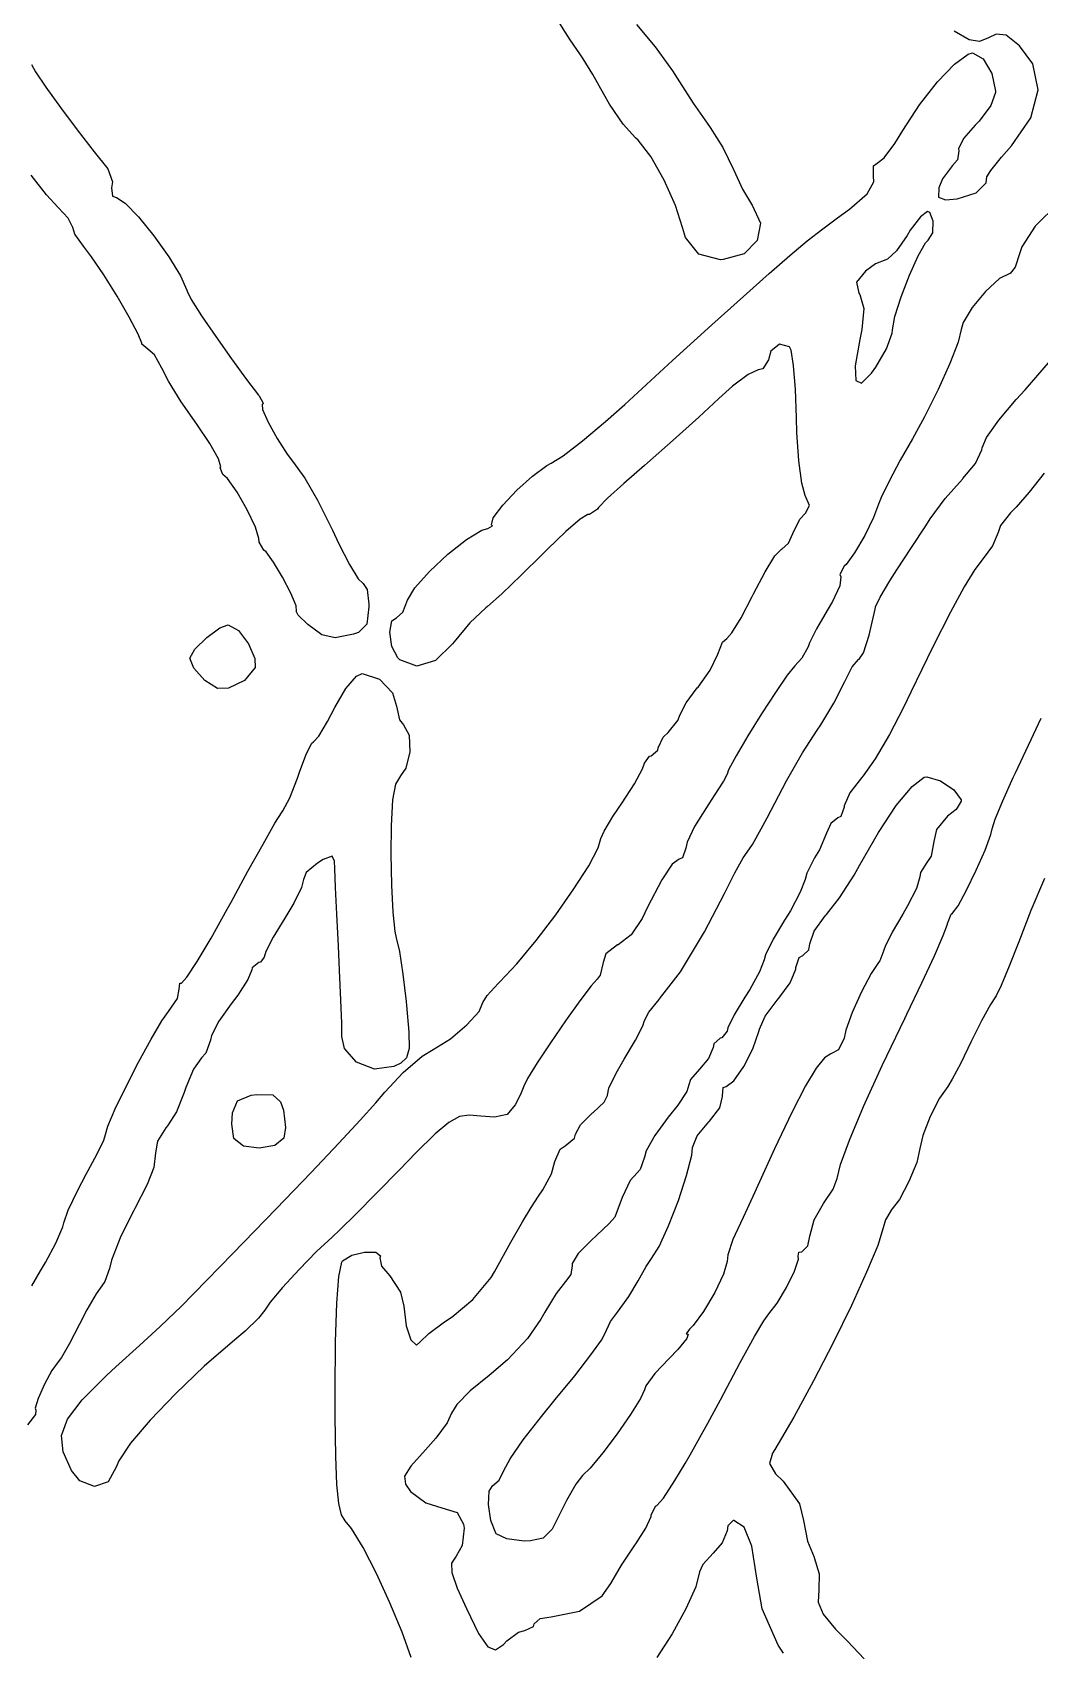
# Model space of a CAD drawing. Extents: x 1.01 to 6.21, y -5.65 to -1.16.
# Drawn here: x 3.22302 to 3.25228, y -1.66738 to -1.6204 of the extents above; entities that cross this region are included whole.
import ezdxf

# ---------------------------------------------------------------- set-up
doc = ezdxf.new("R2010")
doc.units = 0
doc.header["$MEASUREMENT"] = 0
doc.layers.add('BLACK', color=7, linetype='CONTINUOUS')

msp = doc.modelspace()

# ---------------------------------------------------------------- linework, layer by layer
at = {"layer": 'BLACK', "linetype": 'CONTINUOUS'}
for p, q in [((3.238508, -1.620407), (3.238062, -1.619703)), ((3.240572, -1.620169), (3.24111, -1.620823)), ((3.238641, -1.620619), (3.238508, -1.620407)), ((3.238927, -1.621029), (3.238641, -1.620619)), ((3.250232, -1.620614), (3.2498, -1.620369)), ((3.250528, -1.620666), (3.250232, -1.620614)), ((3.250788, -1.620561), (3.250528, -1.620666)), ((3.251013, -1.620451), (3.250788, -1.620561)), ((3.251305, -1.620485), (3.251013, -1.620451)), ((3.251691, -1.620792), (3.251305, -1.620485)), ((3.239023, -1.621167), (3.238927, -1.621029)), ((3.239298, -1.621622), (3.239023, -1.621167)), ((3.24111, -1.620823), (3.241616, -1.621516)), ((3.249804, -1.621321), (3.250204, -1.621033)), ((3.250204, -1.621033), (3.250332, -1.621)), ((3.250332, -1.621), (3.250633, -1.621174)), ((3.250633, -1.621174), (3.250885, -1.621595)), ((3.252081, -1.621318), (3.251691, -1.620792)), ((3.223004, -1.621337), (3.223119, -1.621549)), ((3.223119, -1.621549), (3.223419, -1.621992)), ((3.23962, -1.6222), (3.239298, -1.621622)), ((3.241616, -1.621516), (3.241822, -1.621836)), ((3.249307, -1.62184), (3.249804, -1.621321)), ((3.250885, -1.621595), (3.250999, -1.622112)), ((3.252234, -1.622069), (3.252081, -1.621318)), ((3.223419, -1.621992), (3.223843, -1.622582)), ((3.241822, -1.621836), (3.242219, -1.622461)), ((3.248784, -1.622509), (3.249307, -1.62184)), ((3.251, -1.622149), (3.250863, -1.622521)), ((3.250999, -1.622112), (3.251, -1.622149)), ((3.252026, -1.622881), (3.252234, -1.622069)), ((3.223843, -1.622582), (3.224329, -1.623234)), ((3.239785, -1.622488), (3.23962, -1.6222)), ((3.240185, -1.623068), (3.239785, -1.622488)), ((3.242219, -1.622461), (3.242618, -1.623039)), ((3.248307, -1.62325), (3.248784, -1.622509)), ((3.250863, -1.622521), (3.250522, -1.622976)), ((3.240545, -1.623461), (3.240185, -1.623068)), ((3.242618, -1.623039), (3.242713, -1.623166)), ((3.250407, -1.623093), (3.250063, -1.623487)), ((3.250522, -1.622976), (3.250407, -1.623093)), ((3.251463, -1.6237), (3.252026, -1.622881)), ((3.224329, -1.623234), (3.224816, -1.623865)), ((3.240618, -1.623527), (3.240545, -1.623461)), ((3.240983, -1.624007), (3.240618, -1.623527)), ((3.242713, -1.623166), (3.24308, -1.62374)), ((3.248073, -1.623628), (3.248307, -1.62325)), ((3.250063, -1.623487), (3.249917, -1.623786)), ((3.224816, -1.623865), (3.225217, -1.62436)), ((3.241371, -1.624688), (3.240983, -1.624007)), ((3.24308, -1.62374), (3.243391, -1.624385)), ((3.247558, -1.6242), (3.247763, -1.62404)), ((3.247763, -1.62404), (3.248073, -1.623628)), ((3.249927, -1.623844), (3.24989, -1.624102)), ((3.249917, -1.623786), (3.249927, -1.623844)), ((3.25086, -1.62441), (3.251173, -1.624027)), ((3.251173, -1.624027), (3.251463, -1.6237)), ((3.225217, -1.62436), (3.22535, -1.624742)), ((3.243391, -1.624385), (3.243396, -1.6244)), ((3.243396, -1.6244), (3.243649, -1.624956)), ((3.247453, -1.62458), (3.247457, -1.624272)), ((3.247457, -1.624272), (3.247558, -1.6242)), ((3.249746, -1.624263), (3.249453, -1.624653)), ((3.24989, -1.624102), (3.249746, -1.624263)), ((3.250746, -1.6246), (3.25086, -1.62441)), ((3.22344, -1.625115), (3.222992, -1.624547)), ((3.22535, -1.624742), (3.225324, -1.62491)), ((3.225324, -1.62491), (3.225354, -1.62516)), ((3.241705, -1.625425), (3.241371, -1.624688)), ((3.243649, -1.624956), (3.243908, -1.625384)), ((3.247272, -1.625093), (3.247464, -1.624739)), ((3.247464, -1.624739), (3.247453, -1.62458)), ((3.249354, -1.624911), (3.249338, -1.625189)), ((3.249453, -1.624653), (3.249354, -1.624911)), ((3.250437, -1.62506), (3.250728, -1.62477)), ((3.250728, -1.62477), (3.250746, -1.6246)), ((3.223776, -1.625481), (3.22344, -1.625115)), ((3.225354, -1.62516), (3.225469, -1.6252)), ((3.225469, -1.6252), (3.225724, -1.625356)), ((3.225724, -1.625356), (3.226111, -1.625758)), ((3.241909, -1.62607), (3.241705, -1.625425)), ((3.243908, -1.625384), (3.243933, -1.625416)), ((3.243933, -1.625416), (3.244173, -1.625941)), ((3.246754, -1.62553), (3.247272, -1.625093)), ((3.249338, -1.625189), (3.249542, -1.625267)), ((3.249542, -1.625267), (3.249879, -1.625234)), ((3.249879, -1.625234), (3.250437, -1.62506)), ((3.252816, -1.625367), (3.252144, -1.626029)), ((3.224064, -1.625795), (3.223776, -1.625481)), ((3.2242, -1.626065), (3.224064, -1.625795)), ((3.226111, -1.625758), (3.226556, -1.62631)), ((3.244173, -1.625941), (3.244075, -1.626443)), ((3.245977, -1.626103), (3.246404, -1.625783)), ((3.246404, -1.625783), (3.246754, -1.62553)), ((3.248814, -1.625757), (3.248521, -1.626148)), ((3.24902, -1.6256), (3.248814, -1.625757)), ((3.249089, -1.625628), (3.24902, -1.6256)), ((3.249188, -1.625878), (3.249089, -1.625628)), ((3.249175, -1.626218), (3.249188, -1.625878)), ((3.224262, -1.626256), (3.2242, -1.626065)), ((3.224507, -1.626608), (3.224262, -1.626256)), ((3.226556, -1.62631), (3.226987, -1.626914)), ((3.241994, -1.626354), (3.241909, -1.62607)), ((3.242382, -1.626836), (3.241994, -1.626354)), ((3.24553, -1.626458), (3.245977, -1.626103)), ((3.248426, -1.6263), (3.248121, -1.626741)), ((3.248521, -1.626148), (3.248426, -1.6263)), ((3.249042, -1.626433), (3.249175, -1.626218)), ((3.252144, -1.626029), (3.251756, -1.626626)), ((3.224743, -1.626914), (3.224507, -1.626608)), ((3.24301, -1.627), (3.242382, -1.626836)), ((3.243693, -1.626827), (3.243085, -1.626998)), ((3.244075, -1.626443), (3.243693, -1.626827)), ((3.244418, -1.627405), (3.245024, -1.626881)), ((3.245024, -1.626881), (3.24553, -1.626458)), ((3.248121, -1.626741), (3.247863, -1.626984)), ((3.24875, -1.626887), (3.248962, -1.626512)), ((3.248962, -1.626512), (3.249042, -1.626433)), ((3.2517, -1.626798), (3.251564, -1.627219)), ((3.251756, -1.626626), (3.2517, -1.626798)), ((3.225097, -1.627442), (3.224743, -1.626914)), ((3.226987, -1.626914), (3.227329, -1.627473)), ((3.243085, -1.626998), (3.24301, -1.627)), ((3.247219, -1.62733), (3.246961, -1.627649)), ((3.247513, -1.627119), (3.247219, -1.62733)), ((3.247809, -1.627), (3.247513, -1.627119)), ((3.247863, -1.626984), (3.247809, -1.627)), ((3.248497, -1.627452), (3.24875, -1.626887)), ((3.251564, -1.627219), (3.251417, -1.6274)), ((3.225484, -1.628064), (3.225097, -1.627442)), ((3.227329, -1.627473), (3.227509, -1.62789)), ((3.243675, -1.628066), (3.244418, -1.627405)), ((3.246961, -1.627649), (3.247029, -1.627971)), ((3.248254, -1.628082), (3.248497, -1.627452)), ((3.251108, -1.627551), (3.250708, -1.627922)), ((3.251414, -1.6274), (3.251108, -1.627551)), ((3.251417, -1.6274), (3.251414, -1.6274)), ((3.225839, -1.628672), (3.225484, -1.628064)), ((3.227509, -1.62789), (3.227516, -1.627919)), ((3.227516, -1.627919), (3.227641, -1.62816)), ((3.227641, -1.62816), (3.227941, -1.628629)), ((3.242755, -1.628896), (3.243675, -1.628066)), ((3.247029, -1.627971), (3.247055, -1.628013)), ((3.247055, -1.628013), (3.247172, -1.628413)), ((3.248072, -1.628653), (3.248254, -1.628082)), ((3.250708, -1.627922), (3.250321, -1.628387)), ((3.226099, -1.629161), (3.225839, -1.628672)), ((3.227941, -1.628629), (3.22835, -1.629234)), ((3.247172, -1.628413), (3.247117, -1.62903)), ((3.248, -1.629037), (3.248072, -1.628653)), ((3.250321, -1.628387), (3.250055, -1.628821)), ((3.2262, -1.629424), (3.226099, -1.629161)), ((3.241619, -1.629929), (3.242755, -1.628896)), ((3.247117, -1.62903), (3.247057, -1.629318)), ((3.247826, -1.629589), (3.24799, -1.62913)), ((3.24799, -1.62913), (3.248, -1.629037)), ((3.25, -1.629024), (3.24991, -1.629398)), ((3.250055, -1.628821), (3.25, -1.629024)), ((3.226203, -1.629454), (3.2262, -1.629424)), ((3.22638, -1.6296), (3.226203, -1.629454)), ((3.226571, -1.629758), (3.22638, -1.6296)), ((3.22835, -1.629234), (3.228804, -1.629881)), ((3.24447, -1.629652), (3.2444, -1.629912)), ((3.244723, -1.629452), (3.24447, -1.629652)), ((3.245014, -1.629534), (3.244723, -1.629452)), ((3.245057, -1.62963), (3.245014, -1.629534)), ((3.245132, -1.630068), (3.245057, -1.62963)), ((3.247057, -1.629318), (3.246923, -1.630083)), ((3.247525, -1.63012), (3.247826, -1.629589)), ((3.24991, -1.629398), (3.249672, -1.630016)), ((3.226783, -1.63015), (3.226571, -1.629758)), ((3.226974, -1.630523), (3.226783, -1.63015)), ((3.228804, -1.629881), (3.22924, -1.630479)), ((3.240229, -1.6312), (3.241619, -1.629929)), ((3.24424, -1.630169), (3.244108, -1.6302)), ((3.2444, -1.629912), (3.24424, -1.630169)), ((3.245133, -1.630083), (3.245132, -1.630068)), ((3.245189, -1.630756), (3.245133, -1.630083)), ((3.246923, -1.630083), (3.246939, -1.630509)), ((3.247397, -1.630298), (3.247525, -1.63012)), ((3.249672, -1.630016), (3.249332, -1.630771)), ((3.251855, -1.630775), (3.252534, -1.629993)), ((3.227347, -1.631128), (3.226974, -1.630523)), ((3.22924, -1.630479), (3.229593, -1.630933)), ((3.243816, -1.630331), (3.24336, -1.630671)), ((3.244108, -1.6302), (3.243816, -1.630331)), ((3.246939, -1.630509), (3.2471, -1.630585)), ((3.2471, -1.630585), (3.247397, -1.630298)), ((3.229593, -1.630933), (3.229608, -1.63095)), ((3.229608, -1.63095), (3.229728, -1.631164)), ((3.242958, -1.631031), (3.242376, -1.631576)), ((3.24336, -1.630671), (3.242958, -1.631031)), ((3.245218, -1.631593), (3.245189, -1.630756)), ((3.249332, -1.630771), (3.248938, -1.63156)), ((3.25109, -1.631664), (3.251596, -1.631059)), ((3.251596, -1.631059), (3.251855, -1.630775)), ((3.227797, -1.631777), (3.227347, -1.631128)), ((3.229728, -1.631164), (3.229697, -1.6312)), ((3.229697, -1.6312), (3.229704, -1.631348)), ((3.229704, -1.631348), (3.229869, -1.631716)), ((3.239673, -1.631695), (3.240229, -1.6312)), ((3.242376, -1.631576), (3.241635, -1.632244)), ((3.248938, -1.63156), (3.248582, -1.6322)), ((3.228181, -1.632337), (3.227797, -1.631777)), ((3.229869, -1.631716), (3.230131, -1.632188)), ((3.238997, -1.632264), (3.239673, -1.631695)), ((3.245229, -1.632022), (3.245218, -1.631593)), ((3.245283, -1.632843), (3.245229, -1.632022)), ((3.250738, -1.63216), (3.25109, -1.631664)), ((3.228433, -1.632782), (3.228181, -1.632337)), ((3.230131, -1.632188), (3.230429, -1.63265)), ((3.238443, -1.632691), (3.238997, -1.632264)), ((3.241635, -1.632244), (3.240885, -1.632899)), ((3.248582, -1.6322), (3.248229, -1.632821)), ((3.250412, -1.632915), (3.250598, -1.632517)), ((3.250598, -1.632517), (3.250605, -1.632459)), ((3.250605, -1.632459), (3.250738, -1.63216)), ((3.228494, -1.63301), (3.228433, -1.632782)), ((3.230429, -1.63265), (3.23058, -1.632851)), ((3.23058, -1.632851), (3.230936, -1.633344)), ((3.237547, -1.633283), (3.237961, -1.63298)), ((3.237961, -1.63298), (3.238096, -1.632909)), ((3.238096, -1.632909), (3.238443, -1.632691)), ((3.2408, -1.632972), (3.240201, -1.633494)), ((3.240885, -1.632899), (3.2408, -1.632972)), ((3.245368, -1.633487), (3.245283, -1.632843)), ((3.248229, -1.632821), (3.247905, -1.63343)), ((3.25005, -1.633357), (3.250412, -1.632915)), ((3.228478, -1.633042), (3.228494, -1.63301)), ((3.228555, -1.633233), (3.228478, -1.633042)), ((3.228691, -1.633356), (3.228555, -1.633233)), ((3.228968, -1.633749), (3.228691, -1.633356)), ((3.230936, -1.633344), (3.231305, -1.633978)), ((3.237092, -1.633696), (3.237547, -1.633283)), ((3.247905, -1.63343), (3.247674, -1.633906)), ((3.249537, -1.633932), (3.250037, -1.63337)), ((3.250037, -1.63337), (3.25005, -1.633357)), ((3.25241, -1.6332), (3.251977, -1.633748)), ((3.229265, -1.634266), (3.228968, -1.633749)), ((3.236684, -1.63413), (3.237092, -1.633696)), ((3.239731, -1.633926), (3.239465, -1.634196)), ((3.240201, -1.633494), (3.239731, -1.633926)), ((3.245472, -1.633843), (3.245368, -1.633487)), ((3.245596, -1.634132), (3.245472, -1.633843)), ((3.247674, -1.633906), (3.2476, -1.6341)), ((3.251977, -1.633748), (3.251595, -1.634185)), ((3.229503, -1.634763), (3.229265, -1.634266)), ((3.231305, -1.633978), (3.231742, -1.63485)), ((3.236411, -1.634493), (3.236684, -1.63413)), ((3.239204, -1.634397), (3.239161, -1.6344)), ((3.239433, -1.634241), (3.239204, -1.634397)), ((3.239465, -1.634196), (3.239433, -1.634241)), ((3.245314, -1.634535), (3.245477, -1.634356)), ((3.245477, -1.634356), (3.245596, -1.634132)), ((3.2476, -1.6341), (3.247457, -1.634485)), ((3.2491, -1.634525), (3.249537, -1.633932)), ((3.251427, -1.63435), (3.251145, -1.634719)), ((3.251595, -1.634185), (3.251427, -1.63435)), ((3.2296, -1.635095), (3.229503, -1.634763)), ((3.231742, -1.63485), (3.23193, -1.63525)), ((3.235631, -1.635119), (3.236078, -1.634848)), ((3.236078, -1.634848), (3.236251, -1.6348)), ((3.236251, -1.6348), (3.236384, -1.63473)), ((3.236361, -1.634695), (3.236411, -1.634493)), ((3.236384, -1.63473), (3.236361, -1.634695)), ((3.238934, -1.634534), (3.238514, -1.634892)), ((3.239161, -1.6344), (3.238934, -1.634534)), ((3.245113, -1.63495), (3.245314, -1.634535)), ((3.247457, -1.634485), (3.247197, -1.635004)), ((3.248558, -1.635359), (3.248969, -1.634728)), ((3.248969, -1.634728), (3.2491, -1.634525)), ((3.251145, -1.634719), (3.251076, -1.634922)), ((3.229611, -1.635203), (3.2296, -1.635095)), ((3.22975, -1.635433), (3.229611, -1.635203)), ((3.23193, -1.63525), (3.232231, -1.635845)), ((3.235089, -1.635551), (3.235631, -1.635119)), ((3.238514, -1.634892), (3.237981, -1.635402)), ((3.244789, -1.6354), (3.244984, -1.635233)), ((3.244984, -1.635233), (3.245113, -1.63495)), ((3.247197, -1.635004), (3.246904, -1.635507)), ((3.250913, -1.635303), (3.250642, -1.635672)), ((3.251076, -1.634922), (3.250913, -1.635303)), ((3.229815, -1.635486), (3.22975, -1.635433)), ((3.23003, -1.635781), (3.229815, -1.635486)), ((3.23029, -1.636221), (3.23003, -1.635781)), ((3.234554, -1.636051), (3.235089, -1.635551)), ((3.237828, -1.635557), (3.237222, -1.636163)), ((3.237981, -1.635402), (3.237828, -1.635557)), ((3.244304, -1.636065), (3.244592, -1.635602)), ((3.244592, -1.635602), (3.244777, -1.635402)), ((3.244777, -1.635402), (3.244789, -1.6354)), ((3.246904, -1.635507), (3.246659, -1.635847)), ((3.248128, -1.636008), (3.248558, -1.635359)), ((3.250642, -1.635672), (3.250397, -1.635994)), ((3.23053, -1.636684), (3.23029, -1.636221)), ((3.232231, -1.635845), (3.232488, -1.636261)), ((3.232488, -1.636261), (3.232633, -1.6364)), ((3.234131, -1.636526), (3.234554, -1.636051)), ((3.237222, -1.636163), (3.236656, -1.636703)), ((3.24397, -1.6367), (3.244304, -1.636065)), ((3.246504, -1.636206), (3.246471, -1.636467)), ((3.2466, -1.6359), (3.246478, -1.636135)), ((3.246478, -1.636135), (3.246504, -1.636206)), ((3.246659, -1.635847), (3.2466, -1.6359)), ((3.247925, -1.636321), (3.248128, -1.636008)), ((3.250397, -1.635994), (3.250087, -1.636501)), ((3.230684, -1.637051), (3.23053, -1.636684)), ((3.232633, -1.6364), (3.232745, -1.636575)), ((3.232745, -1.636575), (3.232799, -1.637005)), ((3.233922, -1.636884), (3.234131, -1.636526)), ((3.236656, -1.636703), (3.236239, -1.637072)), ((3.243933, -1.636775), (3.24397, -1.6367)), ((3.246471, -1.636467), (3.246263, -1.636923)), ((3.247643, -1.636799), (3.247925, -1.636321)), ((3.250087, -1.636501), (3.249688, -1.637235)), ((3.230683, -1.637201), (3.230691, -1.6372)), ((3.230741, -1.637323), (3.230683, -1.637201)), ((3.230691, -1.6372), (3.230684, -1.637051)), ((3.2328, -1.637077), (3.232737, -1.637578)), ((3.232799, -1.637005), (3.2328, -1.637077)), ((3.233784, -1.63723), (3.233922, -1.636884)), ((3.236195, -1.637107), (3.235731, -1.637546)), ((3.236239, -1.637072), (3.236195, -1.637107)), ((3.243609, -1.637395), (3.243933, -1.636775)), ((3.24611, -1.637184), (3.245797, -1.637713)), ((3.246263, -1.636923), (3.24611, -1.637184)), ((3.247331, -1.637904), (3.247502, -1.637144)), ((3.247502, -1.637144), (3.247514, -1.637081)), ((3.247514, -1.637081), (3.247643, -1.636799)), ((3.228471, -1.637692), (3.228715, -1.6376)), ((3.228715, -1.6376), (3.22901, -1.637765)), ((3.231028, -1.637593), (3.230741, -1.637323)), ((3.231433, -1.637888), (3.231028, -1.637593)), ((3.232737, -1.637578), (3.232499, -1.637822)), ((3.233405, -1.637816), (3.233469, -1.637488)), ((3.233469, -1.637488), (3.233596, -1.6374)), ((3.233596, -1.6374), (3.233784, -1.63723)), ((3.235731, -1.637546), (3.235272, -1.638092)), ((3.243342, -1.637834), (3.243609, -1.637395)), ((3.249688, -1.637235), (3.249179, -1.638239)), ((3.227747, -1.638306), (3.228088, -1.637969)), ((3.228088, -1.637969), (3.228471, -1.637692)), ((3.22901, -1.637765), (3.229304, -1.638148)), ((3.229304, -1.638148), (3.22949, -1.638581)), ((3.231815, -1.637977), (3.231433, -1.637888)), ((3.23235, -1.637874), (3.231815, -1.637977)), ((3.232499, -1.637822), (3.23235, -1.637874)), ((3.233464, -1.63823), (3.233405, -1.637816)), ((3.235231, -1.63815), (3.234729, -1.638641)), ((3.235272, -1.638092), (3.235231, -1.63815)), ((3.242928, -1.63845), (3.243072, -1.6381)), ((3.243072, -1.6381), (3.24319, -1.638)), ((3.24319, -1.638), (3.243342, -1.637834)), ((3.24559, -1.638126), (3.245553, -1.638235)), ((3.245797, -1.637713), (3.24559, -1.638126)), ((3.247167, -1.638414), (3.247331, -1.637904)), ((3.2276, -1.63857), (3.227747, -1.638306)), ((3.227715, -1.638856), (3.2276, -1.63857)), ((3.22949, -1.638581), (3.229494, -1.638844)), ((3.23364, -1.63856), (3.233464, -1.63823)), ((3.233699, -1.638614), (3.23364, -1.63856)), ((3.23419, -1.638803), (3.233699, -1.638614)), ((3.242712, -1.638917), (3.242928, -1.63845)), ((3.242928, -1.63845), (3.242928, -1.63845)), ((3.245372, -1.638565), (3.245168, -1.638793)), ((3.245553, -1.638235), (3.245372, -1.638565)), ((3.246837, -1.638819), (3.247014, -1.638605)), ((3.247014, -1.638605), (3.247033, -1.6386)), ((3.247033, -1.6386), (3.247167, -1.638414)), ((3.249179, -1.638239), (3.248536, -1.639554)), ((3.228034, -1.639218), (3.227715, -1.638856)), ((3.229494, -1.638844), (3.229188, -1.639221)), ((3.232131, -1.639454), (3.232437, -1.639093)), ((3.232437, -1.639093), (3.2326, -1.639009)), ((3.2326, -1.639009), (3.233105, -1.639178)), ((3.234729, -1.638641), (3.23419, -1.638803)), ((3.242356, -1.639407), (3.242712, -1.638917)), ((3.244947, -1.639066), (3.244604, -1.639561)), ((3.245168, -1.638793), (3.244947, -1.639066)), ((3.246617, -1.63925), (3.246837, -1.638819)), ((3.2284, -1.639445), (3.228034, -1.639218)), ((3.228724, -1.639444), (3.2284, -1.639445)), ((3.229188, -1.639221), (3.228724, -1.639444)), ((3.231811, -1.640003), (3.232131, -1.639454)), ((3.233105, -1.639178), (3.233486, -1.639576)), ((3.242009, -1.639863), (3.242336, -1.63943)), ((3.242336, -1.63943), (3.242356, -1.639407)), ((3.244604, -1.639561), (3.244202, -1.64018)), ((3.246301, -1.639877), (3.246617, -1.63925)), ((3.248536, -1.639554), (3.24832, -1.640002)), ((3.231598, -1.640412), (3.231811, -1.640003)), ((3.233486, -1.639576), (3.2336, -1.63996)), ((3.2336, -1.63996), (3.233686, -1.640355)), ((3.241839, -1.640207), (3.242009, -1.639863)), ((3.245919, -1.6405), (3.246301, -1.639877)), ((3.24832, -1.640002), (3.247916, -1.640784)), ((3.231344, -1.640836), (3.231598, -1.640412)), ((3.233686, -1.640355), (3.2338, -1.6405)), ((3.2338, -1.6405), (3.233966, -1.640802)), ((3.241489, -1.640722), (3.241774, -1.640376)), ((3.241774, -1.640376), (3.241839, -1.640207)), ((3.244202, -1.64018), (3.2438, -1.640826)), ((3.245812, -1.640655), (3.245919, -1.6405)), ((3.251956, -1.641091), (3.252322, -1.640306)), ((3.231193, -1.641), (3.231344, -1.640836)), ((3.233966, -1.640802), (3.233987, -1.641285)), ((3.2412, -1.641172), (3.241342, -1.640866)), ((3.241342, -1.640866), (3.241489, -1.640722)), ((3.2438, -1.640826), (3.243461, -1.641402)), ((3.245391, -1.641318), (3.245812, -1.640655)), ((3.247916, -1.640784), (3.247501, -1.641488)), ((3.230796, -1.64185), (3.230983, -1.641339)), ((3.230983, -1.641339), (3.231145, -1.641036)), ((3.231145, -1.641036), (3.231193, -1.641)), ((3.233987, -1.641285), (3.233873, -1.641759)), ((3.2408, -1.641614), (3.240944, -1.641409)), ((3.240944, -1.641409), (3.241, -1.6414)), ((3.241, -1.6414), (3.24119, -1.641244)), ((3.24119, -1.641244), (3.2412, -1.641172)), ((3.243461, -1.641402), (3.243245, -1.641807)), ((3.244928, -1.64213), (3.245391, -1.641318)), ((3.251575, -1.6419), (3.251956, -1.641091)), ((3.230728, -1.642057), (3.230796, -1.64185)), ((3.233873, -1.641759), (3.233715, -1.641987)), ((3.240509, -1.642215), (3.240743, -1.641784)), ((3.240743, -1.641784), (3.2408, -1.641614)), ((3.243245, -1.641807), (3.2432, -1.641934)), ((3.247501, -1.641488), (3.247153, -1.641983)), ((3.251512, -1.642034), (3.251575, -1.6419)), ((3.230499, -1.642627), (3.230728, -1.642057)), ((3.233574, -1.642222), (3.233486, -1.642685)), ((3.233715, -1.641987), (3.233574, -1.642222)), ((3.240156, -1.642764), (3.240509, -1.642215)), ((3.243096, -1.642138), (3.242829, -1.64256)), ((3.2432, -1.641934), (3.243096, -1.642138)), ((3.244364, -1.6432), (3.244928, -1.64213)), ((3.2471, -1.642044), (3.246766, -1.642482)), ((3.247153, -1.641983), (3.2471, -1.642044)), ((3.248113, -1.64285), (3.248571, -1.642297)), ((3.248571, -1.642297), (3.248921, -1.642027)), ((3.248921, -1.642027), (3.249, -1.642011)), ((3.249, -1.642011), (3.249394, -1.642128)), ((3.249394, -1.642128), (3.249783, -1.642392)), ((3.251206, -1.642714), (3.251512, -1.642034)), ((3.230295, -1.643), (3.230499, -1.642627)), ((3.233486, -1.642685), (3.233442, -1.643439)), ((3.239887, -1.643167), (3.240156, -1.642764)), ((3.242829, -1.64256), (3.2426, -1.6429)), ((3.246603, -1.642852), (3.2466, -1.642891)), ((3.246766, -1.642482), (3.246603, -1.642852)), ((3.247594, -1.643626), (3.248113, -1.64285)), ((3.249783, -1.642392), (3.249994, -1.64268)), ((3.25, -1.642724), (3.249849, -1.642959)), ((3.249994, -1.64268), (3.25, -1.642724)), ((3.250988, -1.643245), (3.251206, -1.642714)), ((3.230068, -1.643363), (3.230276, -1.643026)), ((3.230276, -1.643026), (3.230295, -1.643)), ((3.239627, -1.643594), (3.239887, -1.643167)), ((3.2426, -1.6429), (3.242258, -1.643454)), ((3.244195, -1.64352), (3.244364, -1.6432)), ((3.246413, -1.6432), (3.246218, -1.643367)), ((3.246502, -1.643163), (3.246413, -1.6432)), ((3.2466, -1.642891), (3.246502, -1.643163)), ((3.2496, -1.643154), (3.249282, -1.643542)), ((3.249849, -1.642959), (3.2496, -1.643154)), ((3.250903, -1.643523), (3.250988, -1.643245)), ((3.229724, -1.643964), (3.230068, -1.643363)), ((3.233442, -1.643439), (3.233435, -1.644251)), ((3.239535, -1.6438), (3.239627, -1.643594)), ((3.242258, -1.643454), (3.242041, -1.643914)), ((3.243936, -1.643977), (3.244195, -1.64352)), ((3.246089, -1.64365), (3.245886, -1.64413)), ((3.246218, -1.643367), (3.246089, -1.64365)), ((3.247059, -1.644565), (3.247594, -1.643626)), ((3.249282, -1.643542), (3.2492, -1.64389)), ((3.250694, -1.644147), (3.250865, -1.643691)), ((3.250865, -1.643691), (3.250903, -1.643523)), ((3.229286, -1.644751), (3.229724, -1.643964)), ((3.233435, -1.644251), (3.233452, -1.645154)), ((3.239183, -1.644593), (3.239461, -1.644077)), ((3.239461, -1.644077), (3.239535, -1.6438)), ((3.242, -1.644086), (3.241902, -1.644361)), ((3.242041, -1.643914), (3.242, -1.644086)), ((3.243671, -1.644366), (3.243783, -1.6442)), ((3.243783, -1.6442), (3.243936, -1.643977)), ((3.245886, -1.64413), (3.245735, -1.644369)), ((3.2492, -1.64389), (3.249126, -1.644313)), ((3.250439, -1.644726), (3.250694, -1.644147)), ((3.231302, -1.644517), (3.230977, -1.644791)), ((3.231469, -1.644412), (3.231302, -1.644517)), ((3.231731, -1.644314), (3.231469, -1.644412)), ((3.2318, -1.644462), (3.231731, -1.644314)), ((3.231806, -1.644672), (3.2318, -1.644462)), ((3.23183, -1.645222), (3.231806, -1.644672)), ((3.238753, -1.645265), (3.239183, -1.644593)), ((3.241602, -1.644546), (3.241301, -1.645002)), ((3.241811, -1.6444), (3.241602, -1.644546)), ((3.241902, -1.644361), (3.241811, -1.6444)), ((3.243427, -1.644804), (3.243671, -1.644366)), ((3.245735, -1.644369), (3.245512, -1.644807)), ((3.246887, -1.644872), (3.247059, -1.644565)), ((3.249, -1.6445), (3.248817, -1.644789)), ((3.249126, -1.644313), (3.249, -1.6445)), ((3.250158, -1.645305), (3.250439, -1.644726)), ((3.228799, -1.64565), (3.229286, -1.644751)), ((3.230895, -1.644993), (3.230845, -1.645227)), ((3.230977, -1.644791), (3.230895, -1.644992)), ((3.230895, -1.644992), (3.230895, -1.644993)), ((3.233452, -1.645154), (3.233493, -1.645941)), ((3.241301, -1.645002), (3.24089, -1.645798)), ((3.243121, -1.6454), (3.243427, -1.644804)), ((3.245465, -1.644994), (3.245327, -1.645365)), ((3.245512, -1.644807), (3.245465, -1.644994)), ((3.246468, -1.645523), (3.246887, -1.644872)), ((3.2488, -1.644916), (3.248699, -1.645252)), ((3.248817, -1.644789), (3.2488, -1.644916)), ((3.252418, -1.644961), (3.252026, -1.645896)), ((3.228686, -1.645857), (3.228799, -1.64565)), ((3.230845, -1.645227), (3.23062, -1.645681)), ((3.231867, -1.646002), (3.23183, -1.645222)), ((3.238225, -1.646015), (3.238753, -1.645265)), ((3.242545, -1.64651), (3.243121, -1.6454)), ((3.245327, -1.645365), (3.245039, -1.645902)), ((3.246083, -1.646011), (3.246468, -1.645523)), ((3.248699, -1.645252), (3.248443, -1.645761)), ((3.249909, -1.64576), (3.250158, -1.645305)), ((3.228217, -1.646697), (3.228686, -1.645857)), ((3.230354, -1.646121), (3.230019, -1.646672)), ((3.23062, -1.645681), (3.230354, -1.646121)), ((3.231913, -1.646917), (3.231867, -1.646002)), ((3.233493, -1.645941), (3.233552, -1.646502)), ((3.237654, -1.646767), (3.238225, -1.646015)), ((3.240732, -1.646131), (3.240413, -1.646601)), ((3.24089, -1.645798), (3.240732, -1.646131)), ((3.245039, -1.645902), (3.244866, -1.646179)), ((3.24573, -1.646492), (3.246047, -1.64605)), ((3.246047, -1.64605), (3.246083, -1.646011)), ((3.248303, -1.645996), (3.247992, -1.646523)), ((3.248443, -1.645761), (3.248303, -1.645996)), ((3.249601, -1.646267), (3.249707, -1.645996)), ((3.249707, -1.645996), (3.24975, -1.645967)), ((3.24975, -1.645967), (3.249909, -1.64576)), ((3.252026, -1.645896), (3.251672, -1.6468)), ((3.233552, -1.646502), (3.233594, -1.646689)), ((3.240413, -1.646601), (3.240042, -1.646886)), ((3.241848, -1.647671), (3.242545, -1.64651)), ((3.244866, -1.646179), (3.244537, -1.646729)), ((3.2456, -1.646861), (3.24573, -1.646492)), ((3.247992, -1.646523), (3.247788, -1.646937)), ((3.24948, -1.646618), (3.249597, -1.646294)), ((3.249597, -1.646294), (3.249601, -1.646267)), ((3.227813, -1.647377), (3.228217, -1.646697)), ((3.230019, -1.646672), (3.229805, -1.647089)), ((3.231948, -1.64763), (3.231913, -1.646917)), ((3.233594, -1.646689), (3.233686, -1.647082)), ((3.233686, -1.647082), (3.233788, -1.647742)), ((3.237094, -1.647442), (3.237654, -1.646767)), ((3.240018, -1.646894), (3.239684, -1.647151)), ((3.240042, -1.646886), (3.240018, -1.646894)), ((3.244537, -1.646729), (3.244319, -1.64718)), ((3.2454, -1.6472), (3.245571, -1.647036)), ((3.245571, -1.647036), (3.2456, -1.646861)), ((3.247753, -1.647042), (3.247636, -1.647352)), ((3.247788, -1.646937), (3.247753, -1.647042)), ((3.249223, -1.647209), (3.24948, -1.646618)), ((3.251672, -1.6468), (3.251396, -1.647514)), ((3.227512, -1.647833), (3.227813, -1.647377)), ((3.2296, -1.6474), (3.229409, -1.647555)), ((3.229651, -1.647395), (3.2296, -1.6474)), ((3.22976, -1.64725), (3.229651, -1.647395)), ((3.229805, -1.647089), (3.22976, -1.64725)), ((3.2366, -1.647965), (3.237094, -1.647442)), ((3.2396, -1.647402), (3.239519, -1.64777)), ((3.239684, -1.647151), (3.2396, -1.647402)), ((3.244276, -1.647323), (3.244143, -1.647671)), ((3.244319, -1.64718), (3.244276, -1.647323)), ((3.245197, -1.647593), (3.2452, -1.647552)), ((3.2452, -1.647552), (3.245294, -1.647254)), ((3.245294, -1.647254), (3.2454, -1.6472)), ((3.2476, -1.6474), (3.247381, -1.647724)), ((3.247636, -1.647352), (3.2476, -1.6474)), ((3.24886, -1.647995), (3.249223, -1.647209)), ((3.251396, -1.647514), (3.251162, -1.648072)), ((3.227284, -1.648174), (3.227306, -1.648008)), ((3.227306, -1.648008), (3.227356, -1.648)), ((3.227356, -1.648), (3.227512, -1.647833)), ((3.229284, -1.647898), (3.22899, -1.648349)), ((3.2294, -1.647621), (3.229284, -1.647898)), ((3.229409, -1.647555), (3.2294, -1.647621)), ((3.231985, -1.648494), (3.231948, -1.64763)), ((3.233788, -1.647742), (3.23388, -1.648534)), ((3.236233, -1.648357), (3.236551, -1.648011)), ((3.236551, -1.648011), (3.2366, -1.647965)), ((3.239427, -1.647883), (3.239249, -1.648083)), ((3.239519, -1.64777), (3.239427, -1.647883)), ((3.241237, -1.648461), (3.241848, -1.647671)), ((3.244143, -1.647671), (3.24386, -1.648184)), ((3.2447, -1.648443), (3.245035, -1.647991)), ((3.245035, -1.647991), (3.245197, -1.647593)), ((3.247381, -1.647724), (3.247103, -1.648259)), ((3.248424, -1.6489), (3.24886, -1.647995)), ((3.22698, -1.648823), (3.227236, -1.648444)), ((3.227236, -1.648444), (3.227287, -1.64818)), ((3.227287, -1.64818), (3.227284, -1.648174)), ((3.22899, -1.648349), (3.2288, -1.6486)), ((3.236105, -1.648569), (3.236233, -1.648357)), ((3.239249, -1.648083), (3.238922, -1.648521)), ((3.240925, -1.648843), (3.241225, -1.648473)), ((3.241225, -1.648473), (3.241237, -1.648461)), ((3.243715, -1.648413), (3.243407, -1.648919)), ((3.24386, -1.648184), (3.243715, -1.648413)), ((3.244652, -1.648497), (3.2447, -1.648443)), ((3.247103, -1.648259), (3.246837, -1.648856)), ((3.250991, -1.6484), (3.250847, -1.64862)), ((3.251011, -1.648375), (3.250991, -1.6484)), ((3.251162, -1.648072), (3.251011, -1.648375)), ((3.226788, -1.649094), (3.22698, -1.648823)), ((3.2288, -1.6486), (3.228445, -1.649107)), ((3.232009, -1.649168), (3.231985, -1.648494)), ((3.23388, -1.648534), (3.233891, -1.648647)), ((3.233891, -1.648647), (3.233957, -1.649426)), ((3.235647, -1.649217), (3.235997, -1.648822)), ((3.235997, -1.648822), (3.236105, -1.648569)), ((3.238922, -1.648521), (3.238509, -1.649101)), ((3.2408, -1.649091), (3.240925, -1.648843)), ((3.243407, -1.648919), (3.243223, -1.6493)), ((3.244139, -1.649341), (3.244311, -1.648958)), ((3.244311, -1.648958), (3.244652, -1.648497)), ((3.246837, -1.648856), (3.246648, -1.649365)), ((3.248359, -1.649033), (3.248424, -1.6489)), ((3.250847, -1.64862), (3.250592, -1.649097)), ((3.226473, -1.649627), (3.226788, -1.649094)), ((3.228445, -1.649107), (3.228229, -1.649526)), ((3.232015, -1.649547), (3.232009, -1.649168)), ((3.233957, -1.649426), (3.233964, -1.649902)), ((3.235165, -1.649622), (3.235647, -1.649217)), ((3.238509, -1.649101), (3.238076, -1.649732)), ((3.240537, -1.649656), (3.240749, -1.64924)), ((3.240749, -1.64924), (3.2408, -1.649091)), ((3.2432, -1.649396), (3.24305, -1.649593)), ((3.243223, -1.6493), (3.2432, -1.649396)), ((3.243953, -1.649907), (3.244125, -1.64941)), ((3.244125, -1.64941), (3.244139, -1.649341)), ((3.246648, -1.649365), (3.2466, -1.649596)), ((3.247708, -1.650394), (3.248359, -1.649033)), ((3.250592, -1.649097), (3.250293, -1.6497)), ((3.226109, -1.650295), (3.226473, -1.649627)), ((3.2282, -1.649654), (3.228058, -1.650034)), ((3.228229, -1.649526), (3.2282, -1.649654)), ((3.232089, -1.649896), (3.232015, -1.649547)), ((3.232441, -1.650301), (3.232089, -1.649896)), ((3.233964, -1.649902), (3.233894, -1.65017)), ((3.234661, -1.649932), (3.235165, -1.649622)), ((3.238076, -1.649732), (3.237686, -1.650319)), ((3.240214, -1.650208), (3.240537, -1.649656)), ((3.2428, -1.649869), (3.242663, -1.650195)), ((3.242817, -1.64976), (3.2428, -1.649869)), ((3.243, -1.6496), (3.242817, -1.64976)), ((3.24305, -1.649593), (3.243, -1.6496)), ((3.2466, -1.649596), (3.246432, -1.649935)), ((3.250293, -1.6497), (3.249985, -1.650325)), ((3.225745, -1.651004), (3.226109, -1.650295)), ((3.227932, -1.650173), (3.227705, -1.6505)), ((3.228058, -1.650034), (3.227932, -1.650173)), ((3.232964, -1.650503), (3.232441, -1.650301)), ((3.233726, -1.650326), (3.233525, -1.650425)), ((3.233894, -1.65017), (3.233726, -1.650326)), ((3.233791, -1.650598), (3.234348, -1.650126)), ((3.234348, -1.650126), (3.234661, -1.649932)), ((3.237686, -1.650319), (3.237403, -1.650769)), ((3.239978, -1.650614), (3.240214, -1.650208)), ((3.242663, -1.650195), (3.242399, -1.650501)), ((3.243685, -1.650425), (3.243953, -1.649907)), ((3.246025, -1.650175), (3.245786, -1.650473)), ((3.246217, -1.650053), (3.246025, -1.650175)), ((3.246432, -1.649935), (3.246217, -1.650053)), ((3.249985, -1.650325), (3.249738, -1.650794)), ((3.227705, -1.6505), (3.227477, -1.651031)), ((3.233525, -1.650425), (3.232964, -1.650503)), ((3.23326, -1.651169), (3.233791, -1.650598)), ((3.237403, -1.650769), (3.237293, -1.650989)), ((3.239767, -1.65105), (3.239978, -1.650614)), ((3.242136, -1.650796), (3.242091, -1.650958)), ((3.242399, -1.650501), (3.242136, -1.650796)), ((3.243173, -1.651), (3.243399, -1.650834)), ((3.243399, -1.650834), (3.243685, -1.650425)), ((3.245786, -1.650473), (3.245479, -1.650987)), ((3.247166, -1.651585), (3.247708, -1.650394)), ((3.249738, -1.650794), (3.249609, -1.651)), ((3.225432, -1.651655), (3.225745, -1.651004)), ((3.227431, -1.651174), (3.227209, -1.651736)), ((3.227477, -1.651031), (3.227431, -1.651174)), ((3.228984, -1.651415), (3.229377, -1.651259)), ((3.229377, -1.651259), (3.229543, -1.651238)), ((3.229543, -1.651238), (3.230008, -1.651245)), ((3.230008, -1.651245), (3.230234, -1.651444)), ((3.233002, -1.651474), (3.23326, -1.651169)), ((3.2372, -1.651231), (3.237046, -1.651531)), ((3.237293, -1.650989), (3.2372, -1.651231)), ((3.239632, -1.651457), (3.23973, -1.651266)), ((3.239724, -1.651258), (3.239767, -1.65105)), ((3.23973, -1.651266), (3.239724, -1.651258)), ((3.242028, -1.651149), (3.241766, -1.651545)), ((3.242091, -1.650958), (3.242028, -1.651149)), ((3.242988, -1.651626), (3.24307, -1.651298)), ((3.243064, -1.651279), (3.243082, -1.651035)), ((3.24307, -1.651298), (3.243064, -1.651279)), ((3.243082, -1.651035), (3.243173, -1.651)), ((3.245479, -1.650987), (3.245083, -1.651755)), ((3.249609, -1.651), (3.249372, -1.651338)), ((3.225218, -1.652153), (3.225432, -1.651655)), ((3.227209, -1.651736), (3.226954, -1.652146)), ((3.228817, -1.652093), (3.228834, -1.651765)), ((3.228834, -1.651765), (3.228984, -1.651415)), ((3.230234, -1.651444), (3.230315, -1.651687)), ((3.230315, -1.651687), (3.230372, -1.65219)), ((3.232548, -1.651981), (3.233002, -1.651474)), ((3.237046, -1.651531), (3.236809, -1.651815)), ((3.238944, -1.652114), (3.239292, -1.651771)), ((3.239292, -1.651771), (3.239311, -1.651756)), ((3.239311, -1.651756), (3.239632, -1.651457)), ((3.241766, -1.651545), (3.241492, -1.651896)), ((3.242686, -1.652014), (3.242988, -1.651626)), ((3.245083, -1.651755), (3.244578, -1.652815)), ((3.246754, -1.65256), (3.247166, -1.651585)), ((3.249372, -1.651338), (3.249103, -1.651873)), ((3.225153, -1.6524), (3.225218, -1.652153)), ((3.226899, -1.652201), (3.226661, -1.652587)), ((3.226954, -1.652146), (3.226899, -1.652201)), ((3.228878, -1.652515), (3.228817, -1.652093)), ((3.230372, -1.65219), (3.230328, -1.6525)), ((3.23193, -1.652647), (3.232548, -1.651981)), ((3.235118, -1.652046), (3.23472, -1.652382)), ((3.235425, -1.651878), (3.235118, -1.652046)), ((3.235713, -1.651832), (3.235425, -1.651878)), ((3.236052, -1.651862), (3.235713, -1.651832)), ((3.236444, -1.651896), (3.236052, -1.651862)), ((3.236809, -1.651815), (3.236444, -1.651896)), ((3.2388, -1.652385), (3.238944, -1.652114)), ((3.241492, -1.651896), (3.241104, -1.652426)), ((3.242336, -1.652434), (3.242666, -1.652032)), ((3.242666, -1.652032), (3.242686, -1.652014)), ((3.249103, -1.651873), (3.248885, -1.652424)), ((3.224899, -1.652978), (3.225102, -1.652558)), ((3.225102, -1.652558), (3.225153, -1.6524)), ((3.226661, -1.652587), (3.2266, -1.652927)), ((3.228881, -1.652522), (3.228878, -1.652515)), ((3.229154, -1.652732), (3.228881, -1.652522)), ((3.230062, -1.652718), (3.229609, -1.652796)), ((3.230328, -1.6525), (3.230062, -1.652718)), ((3.231123, -1.653498), (3.23193, -1.652647)), ((3.23472, -1.652382), (3.234162, -1.652933)), ((3.2385, -1.652728), (3.238765, -1.652504)), ((3.238765, -1.652504), (3.2388, -1.652385)), ((3.241104, -1.652426), (3.240852, -1.652874)), ((3.2422, -1.652771), (3.242336, -1.652434)), ((3.246491, -1.653272), (3.246754, -1.65256)), ((3.248885, -1.652424), (3.2488, -1.6528)), ((3.22459, -1.653549), (3.224899, -1.652978)), ((3.2266, -1.652927), (3.226548, -1.65335)), ((3.229609, -1.652796), (3.229154, -1.652732)), ((3.234162, -1.652933), (3.233699, -1.653408)), ((3.238105, -1.653539), (3.2382, -1.653177)), ((3.2382, -1.653177), (3.238356, -1.652824)), ((3.238356, -1.652824), (3.2385, -1.652728)), ((3.2408, -1.653059), (3.240681, -1.653417)), ((3.240852, -1.652874), (3.2408, -1.653059)), ((3.242026, -1.65359), (3.242174, -1.652998)), ((3.242174, -1.652998), (3.2422, -1.652771)), ((3.244578, -1.652815), (3.243944, -1.6542)), ((3.2488, -1.6528), (3.248707, -1.653208)), ((3.224333, -1.654028), (3.22459, -1.653549)), ((3.226548, -1.65335), (3.226363, -1.653849)), ((3.230104, -1.654557), (3.231123, -1.653498)), ((3.233699, -1.653408), (3.233023, -1.6541)), ((3.237852, -1.654005), (3.238105, -1.653539)), ((3.240588, -1.653508), (3.240389, -1.653734)), ((3.240681, -1.653417), (3.240588, -1.653508)), ((3.241785, -1.654316), (3.242026, -1.65359)), ((3.246396, -1.653677), (3.246491, -1.653272)), ((3.248707, -1.653208), (3.248481, -1.653761)), ((3.224068, -1.654594), (3.224333, -1.654028)), ((3.226363, -1.653849), (3.225998, -1.654547)), ((3.233023, -1.6541), (3.232416, -1.65471)), ((3.237724, -1.654189), (3.237852, -1.654005)), ((3.240389, -1.653734), (3.240155, -1.654223)), ((3.246, -1.6544), (3.246277, -1.653982)), ((3.246277, -1.653982), (3.246396, -1.653678)), ((3.246396, -1.653678), (3.246396, -1.653677)), ((3.248481, -1.653761), (3.248205, -1.654284)), ((3.223943, -1.654958), (3.224068, -1.654594)), ((3.225968, -1.6546), (3.225593, -1.655351)), ((3.225998, -1.654547), (3.225968, -1.6546)), ((3.228849, -1.655849), (3.230104, -1.654557)), ((3.237263, -1.654931), (3.237513, -1.654515)), ((3.237513, -1.654515), (3.237724, -1.654189)), ((3.240155, -1.654223), (3.239936, -1.6548)), ((3.241503, -1.655047), (3.241785, -1.654316)), ((3.243944, -1.6542), (3.243668, -1.654805)), ((3.245729, -1.65487), (3.246, -1.6544)), ((3.248205, -1.654284), (3.24796, -1.654604)), ((3.223911, -1.655081), (3.223943, -1.654958)), ((3.232416, -1.65471), (3.231953, -1.655167)), ((3.236925, -1.655525), (3.237263, -1.654931)), ((3.239777, -1.654982), (3.239419, -1.65532)), ((3.239936, -1.6548), (3.239777, -1.654982)), ((3.241225, -1.655652), (3.241503, -1.655047)), ((3.243668, -1.654805), (3.243438, -1.655302)), ((3.245604, -1.65535), (3.245729, -1.65487)), ((3.2478, -1.654876), (3.247736, -1.655109)), ((3.247955, -1.654609), (3.2478, -1.654876)), ((3.24796, -1.654604), (3.247955, -1.654609)), ((3.223711, -1.655551), (3.223911, -1.655081)), ((3.225593, -1.655351), (3.225327, -1.656045)), ((3.231727, -1.655378), (3.231276, -1.655798)), ((3.231953, -1.655167), (3.231727, -1.655378)), ((3.236446, -1.656383), (3.236925, -1.655525)), ((3.239251, -1.65547), (3.238876, -1.655851)), ((3.239419, -1.65532), (3.239251, -1.65547)), ((3.243368, -1.655447), (3.243222, -1.655894)), ((3.243438, -1.655302), (3.243368, -1.655447)), ((3.24555, -1.655631), (3.245604, -1.65535)), ((3.247736, -1.655109), (3.247575, -1.655619)), ((3.223406, -1.656109), (3.223711, -1.655551)), ((3.227335, -1.6574), (3.228849, -1.655849)), ((3.231276, -1.655798), (3.230769, -1.656314)), ((3.232032, -1.656061), (3.232298, -1.655898)), ((3.232298, -1.655898), (3.232668, -1.655811)), ((3.232668, -1.655811), (3.232996, -1.655813)), ((3.232996, -1.655813), (3.233136, -1.655916)), ((3.233136, -1.655916), (3.233116, -1.655973)), ((3.233116, -1.655973), (3.233167, -1.656218)), ((3.238876, -1.655851), (3.238699, -1.656139)), ((3.240848, -1.656229), (3.241002, -1.656)), ((3.241002, -1.656), (3.241225, -1.655652)), ((3.243222, -1.655894), (3.2432, -1.656086)), ((3.245264, -1.655931), (3.245286, -1.65581)), ((3.245273, -1.65602), (3.245264, -1.655931)), ((3.245286, -1.65581), (3.245367, -1.6558)), ((3.245367, -1.6558), (3.24555, -1.655631)), ((3.247575, -1.655619), (3.247254, -1.656398)), ((3.223014, -1.656787), (3.22326, -1.656352)), ((3.22326, -1.656352), (3.223406, -1.656109)), ((3.225264, -1.656291), (3.225134, -1.656667)), ((3.225327, -1.656045), (3.225264, -1.656291)), ((3.230769, -1.656314), (3.230291, -1.656834)), ((3.231926, -1.656517), (3.232008, -1.656105)), ((3.232008, -1.656105), (3.232032, -1.656061)), ((3.233167, -1.656218), (3.233405, -1.656504)), ((3.236345, -1.656547), (3.236446, -1.656383)), ((3.238663, -1.656458), (3.238511, -1.656661)), ((3.238702, -1.656204), (3.238663, -1.656458)), ((3.238699, -1.656139), (3.238702, -1.656204)), ((3.240618, -1.656647), (3.240848, -1.656229)), ((3.243096, -1.656449), (3.242841, -1.656981)), ((3.2432, -1.656086), (3.243096, -1.656449)), ((3.244927, -1.656835), (3.245156, -1.656366)), ((3.245156, -1.656366), (3.245273, -1.65602)), ((3.247254, -1.656398), (3.246811, -1.657365)), ((3.22504, -1.656791), (3.224874, -1.657019)), ((3.225134, -1.656667), (3.22504, -1.656791)), ((3.230291, -1.656834), (3.22993, -1.657261)), ((3.231867, -1.657296), (3.231926, -1.656517)), ((3.233405, -1.656504), (3.233716, -1.656974)), ((3.235816, -1.657187), (3.236345, -1.656547)), ((3.238511, -1.656661), (3.238238, -1.657017)), ((3.24035, -1.657101), (3.240618, -1.656647)), ((3.244656, -1.657292), (3.244927, -1.656835)), ((3.224874, -1.657019), (3.224606, -1.657489)), ((3.227167, -1.657563), (3.227335, -1.6574)), ((3.22993, -1.657261), (3.229773, -1.6575)), ((3.231831, -1.658414), (3.231867, -1.657296)), ((3.233716, -1.656974), (3.233814, -1.657381)), ((3.233814, -1.657381), (3.233879, -1.657955)), ((3.235213, -1.657692), (3.235816, -1.657187)), ((3.238238, -1.657017), (3.237907, -1.657557)), ((3.240018, -1.657554), (3.24035, -1.657101)), ((3.242841, -1.656981), (3.24252, -1.657531)), ((3.244411, -1.6576), (3.244656, -1.657292)), ((3.246811, -1.657365), (3.246284, -1.658441)), ((3.224606, -1.657489), (3.224395, -1.6579)), ((3.226734, -1.657969), (3.227167, -1.657563)), ((3.229597, -1.657732), (3.229207, -1.658106)), ((3.229773, -1.6575), (3.229597, -1.657732)), ((3.234535, -1.658178), (3.234994, -1.657836)), ((3.234994, -1.657836), (3.235213, -1.657692)), ((3.237796, -1.657762), (3.237405, -1.658318)), ((3.237907, -1.657557), (3.237796, -1.657762)), ((3.239636, -1.6582), (3.239814, -1.657829)), ((3.239814, -1.657829), (3.240018, -1.657554)), ((3.24252, -1.657531), (3.242218, -1.657945)), ((3.243996, -1.658264), (3.244265, -1.657802)), ((3.244265, -1.657802), (3.244409, -1.657601)), ((3.244409, -1.657601), (3.244411, -1.6576)), ((3.224395, -1.6579), (3.224102, -1.658468)), ((3.226136, -1.65852), (3.226734, -1.657969)), ((3.229207, -1.658106), (3.228909, -1.65836)), ((3.233879, -1.657955), (3.234013, -1.65836)), ((3.234282, -1.658429), (3.234535, -1.658178)), ((3.237405, -1.658318), (3.236819, -1.658938)), ((3.239551, -1.658364), (3.239636, -1.6582)), ((3.242036, -1.658321), (3.241773, -1.658636)), ((3.242109, -1.658047), (3.242016, -1.658181)), ((3.242016, -1.658181), (3.242067, -1.658197)), ((3.242067, -1.658197), (3.242036, -1.658321)), ((3.242218, -1.657945), (3.242109, -1.658047)), ((3.243583, -1.659019), (3.243996, -1.658264)), ((3.224102, -1.658468), (3.223869, -1.658874)), ((3.225449, -1.659146), (3.226136, -1.65852)), ((3.228909, -1.65836), (3.228019, -1.659125)), ((3.23182, -1.659847), (3.231831, -1.658414)), ((3.234013, -1.65836), (3.234177, -1.65851)), ((3.234177, -1.65851), (3.234282, -1.658429)), ((3.238782, -1.659399), (3.239248, -1.658797)), ((3.239248, -1.658797), (3.239551, -1.658364)), ((3.241773, -1.658636), (3.241517, -1.658896)), ((3.246284, -1.658441), (3.245712, -1.659548)), ((3.223592, -1.659245), (3.223376, -1.659644)), ((3.223778, -1.659), (3.223592, -1.659245)), ((3.223869, -1.658874), (3.223778, -1.659)), ((3.225177, -1.659396), (3.225449, -1.659146)), ((3.228019, -1.659125), (3.227179, -1.659921)), ((3.236819, -1.658938), (3.236287, -1.659392)), ((3.241517, -1.658896), (3.241102, -1.659339)), ((3.243009, -1.6601), (3.243583, -1.659019)), ((3.223376, -1.659644), (3.223193, -1.660057)), ((3.224469, -1.660099), (3.225177, -1.659396)), ((3.236287, -1.659392), (3.235739, -1.659843)), ((3.238212, -1.660092), (3.238782, -1.659399)), ((3.240843, -1.659691), (3.2408, -1.659805)), ((3.241102, -1.659339), (3.240843, -1.659691)), ((3.245712, -1.659548), (3.245135, -1.660607)), ((3.223193, -1.660057), (3.223108, -1.660345)), ((3.224043, -1.660656), (3.224469, -1.660099)), ((3.227179, -1.659921), (3.226446, -1.660685)), ((3.231823, -1.660591), (3.23182, -1.659847)), ((3.235348, -1.660235), (3.2352, -1.660482)), ((3.235739, -1.659843), (3.235348, -1.660235)), ((3.237807, -1.660584), (3.238212, -1.660092)), ((3.240686, -1.660064), (3.240396, -1.660527)), ((3.2408, -1.659805), (3.240686, -1.660064)), ((3.242645, -1.66078), (3.243009, -1.6601)), ((3.223112, -1.660525), (3.222879, -1.660827)), ((3.223108, -1.660345), (3.22313, -1.6604)), ((3.22313, -1.6604), (3.223112, -1.660525)), ((3.223871, -1.661136), (3.224043, -1.660656)), ((3.226446, -1.660685), (3.225878, -1.661354)), ((3.231838, -1.661733), (3.231823, -1.660591)), ((3.2352, -1.660482), (3.235071, -1.660768)), ((3.237282, -1.661262), (3.237807, -1.660584)), ((3.240396, -1.660527), (3.240005, -1.661089)), ((3.245135, -1.660607), (3.24459, -1.661538)), ((3.223921, -1.661611), (3.223871, -1.661136)), ((3.235071, -1.660768), (3.23474, -1.661217)), ((3.240005, -1.661089), (3.23959, -1.661642)), ((3.24213, -1.661698), (3.242645, -1.66078)), ((3.224165, -1.66215), (3.223921, -1.661611)), ((3.225878, -1.661354), (3.225534, -1.661867)), ((3.234442, -1.661555), (3.234016, -1.662026)), ((3.23474, -1.661217), (3.234442, -1.661555)), ((3.236897, -1.661813), (3.237282, -1.661262)), ((3.23959, -1.661642), (3.239228, -1.662083)), ((3.24459, -1.661538), (3.24452, -1.661651)), ((3.225463, -1.66205), (3.225225, -1.662478)), ((3.225534, -1.661867), (3.225463, -1.66205)), ((3.23187, -1.662554), (3.231838, -1.661733)), ((3.234016, -1.662026), (3.233834, -1.66232)), ((3.236713, -1.66215), (3.236897, -1.661813)), ((3.239228, -1.662083), (3.239004, -1.662298)), ((3.241687, -1.662443), (3.241982, -1.661948)), ((3.241982, -1.661948), (3.24213, -1.661698)), ((3.24452, -1.661651), (3.244429, -1.661948)), ((3.244429, -1.661948), (3.244607, -1.662249)), ((3.224408, -1.662447), (3.224165, -1.66215)), ((3.224831, -1.662614), (3.224408, -1.662447)), ((3.225225, -1.662478), (3.224831, -1.662614)), ((3.231924, -1.663106), (3.23187, -1.662554)), ((3.233834, -1.66232), (3.233858, -1.662545)), ((3.233858, -1.662545), (3.234011, -1.662764)), ((3.23639, -1.6626), (3.236584, -1.662433)), ((3.236584, -1.662433), (3.236713, -1.66215)), ((3.238806, -1.662543), (3.238534, -1.663022)), ((3.239004, -1.662298), (3.238806, -1.662543)), ((3.24135, -1.662953), (3.241687, -1.662443)), ((3.244607, -1.662249), (3.244831, -1.662458)), ((3.244831, -1.662458), (3.245305, -1.663115)), ((3.234011, -1.662764), (3.234452, -1.663088)), ((3.236276, -1.663139), (3.23629, -1.662753)), ((3.23629, -1.662753), (3.23639, -1.6626)), ((3.238534, -1.663022), (3.238394, -1.663312)), ((3.241157, -1.663167), (3.24135, -1.662953)), ((3.232002, -1.66344), (3.231924, -1.663106)), ((3.23211, -1.663608), (3.232002, -1.66344)), ((3.234452, -1.663088), (3.234919, -1.663234)), ((3.234919, -1.663234), (3.235363, -1.663368)), ((3.235363, -1.663368), (3.235544, -1.66371)), ((3.236343, -1.663598), (3.236276, -1.663139)), ((3.238394, -1.663312), (3.238117, -1.663853)), ((3.240841, -1.663827), (3.240994, -1.66349)), ((3.240994, -1.66349), (3.241, -1.663448)), ((3.241, -1.663448), (3.241121, -1.663188)), ((3.241121, -1.663188), (3.241157, -1.663167)), ((3.245305, -1.663115), (3.245422, -1.663606)), ((3.232296, -1.66383), (3.23211, -1.663608)), ((3.232631, -1.664387), (3.232296, -1.66383)), ((3.235561, -1.663825), (3.235505, -1.664329)), ((3.235544, -1.66371), (3.235561, -1.663825)), ((3.236482, -1.663971), (3.236343, -1.663598)), ((3.236495, -1.663989), (3.236482, -1.663971)), ((3.236804, -1.664139), (3.236495, -1.663989)), ((3.238117, -1.663853), (3.237855, -1.664115)), ((3.240546, -1.664281), (3.240841, -1.663827)), ((3.2432, -1.663902), (3.243059, -1.664253)), ((3.24322, -1.663762), (3.2432, -1.663902)), ((3.243375, -1.6636), (3.24322, -1.663762)), ((3.243394, -1.6636), (3.243375, -1.6636)), ((3.243696, -1.663792), (3.243394, -1.6636)), ((3.243916, -1.664344), (3.243696, -1.663792)), ((3.245422, -1.663606), (3.245535, -1.664199)), ((3.233018, -1.665143), (3.232631, -1.664387)), ((3.235505, -1.664329), (3.235335, -1.664636)), ((3.237307, -1.6642), (3.236804, -1.664139)), ((3.237488, -1.664196), (3.237307, -1.6642)), ((3.237855, -1.664115), (3.237488, -1.664196)), ((3.240132, -1.664896), (3.240518, -1.664319)), ((3.240518, -1.664319), (3.240546, -1.664281)), ((3.243059, -1.664253), (3.2428, -1.664546)), ((3.244061, -1.665272), (3.243916, -1.664344)), ((3.245535, -1.664199), (3.245725, -1.66467)), ((3.235335, -1.664636), (3.235202, -1.664837)), ((3.235202, -1.664837), (3.235204, -1.665114)), ((3.239824, -1.665428), (3.240132, -1.664896)), ((3.242498, -1.664875), (3.2424, -1.665094)), ((3.2428, -1.664546), (3.242498, -1.664875)), ((3.245725, -1.66467), (3.24573, -1.664679)), ((3.24573, -1.664679), (3.245878, -1.665154)), ((3.233411, -1.665995), (3.233018, -1.665143)), ((3.235204, -1.665114), (3.23536, -1.665565)), ((3.2424, -1.665094), (3.242289, -1.66553)), ((3.244223, -1.666168), (3.244061, -1.665272)), ((3.245878, -1.665154), (3.245866, -1.665618)), ((3.23536, -1.665565), (3.235628, -1.666162)), ((3.238918, -1.666235), (3.239573, -1.665785)), ((3.239573, -1.665785), (3.239824, -1.665428)), ((3.242289, -1.66553), (3.242002, -1.666168)), ((3.245866, -1.665618), (3.245849, -1.665973)), ((3.233761, -1.66684), (3.233411, -1.665995)), ((3.235628, -1.666162), (3.235986, -1.66688)), ((3.238091, -1.6664), (3.238918, -1.666235)), ((3.242002, -1.666168), (3.241606, -1.66689)), ((3.244688, -1.667217), (3.244223, -1.666168)), ((3.245849, -1.665973), (3.245992, -1.666319)), ((3.245992, -1.666319), (3.246352, -1.666757)), ((3.23714, -1.666846), (3.237324, -1.6668)), ((3.237324, -1.6668), (3.237575, -1.666684)), ((3.237575, -1.666684), (3.2376, -1.6666)), ((3.2376, -1.6666), (3.237771, -1.666449)), ((3.237771, -1.666449), (3.238091, -1.6664)), ((3.246352, -1.666757), (3.246698, -1.667108)), ((3.234023, -1.667576), (3.233761, -1.66684)), ((3.235986, -1.66688), (3.23625, -1.667266)), ((3.23625, -1.667266), (3.236474, -1.667361)), ((3.236474, -1.667361), (3.236707, -1.667206)), ((3.236707, -1.667206), (3.2368, -1.6671)), ((3.2368, -1.6671), (3.23714, -1.666846)), ((3.241606, -1.66689), (3.241165, -1.667582)), ((3.244837, -1.667452), (3.244688, -1.667217)), ((3.246698, -1.667108), (3.247186, -1.667617))]:
    msp.add_line(p, q, dxfattribs=at)

doc.saveas('drawing.dxf')
